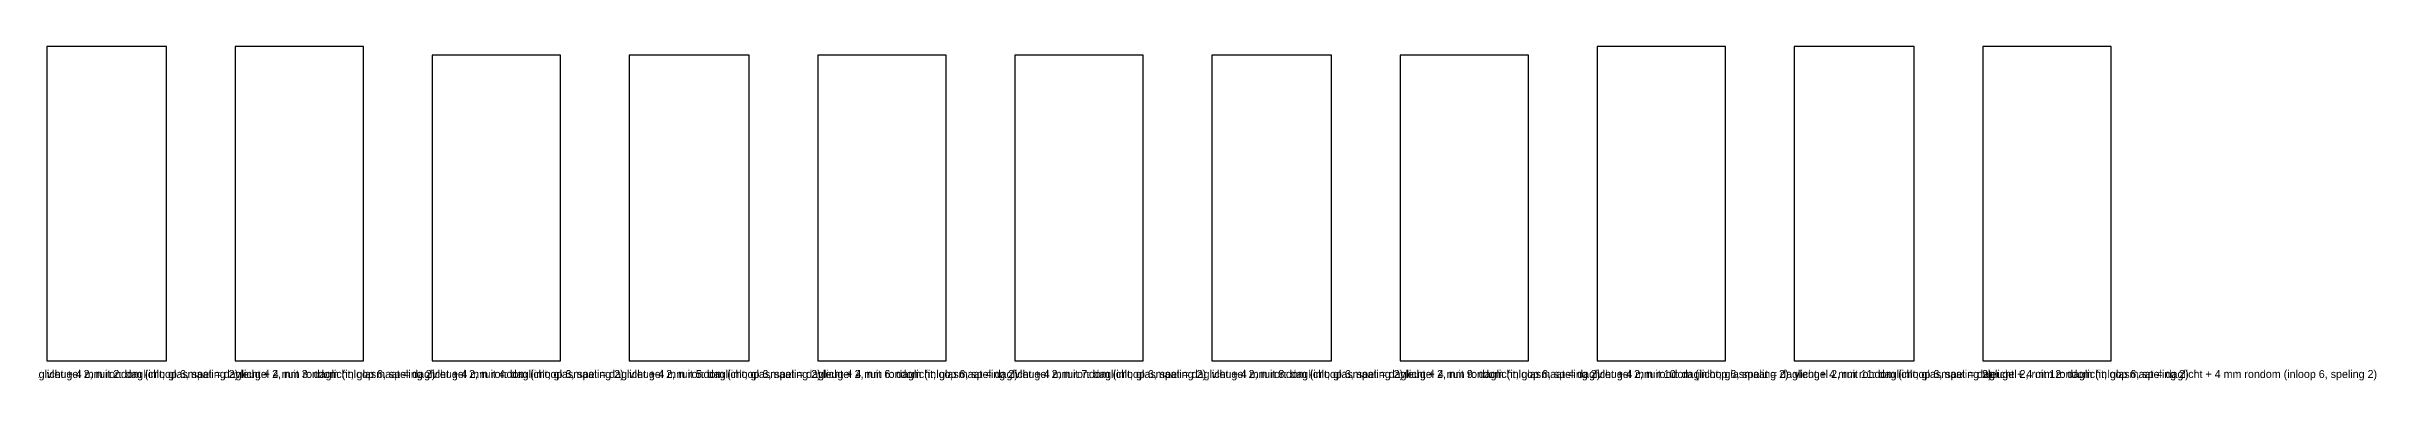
# Model space of a CAD drawing. Header units: millimetres. Extents: x 0 to 8496, y -34 to 550.
# Drawn here: x 4420 to 8496, y -34 to 550 of the extents above; entities that cross this region are included whole.
import ezdxf

# ---------------------------------------------------------------- set-up
doc = ezdxf.new("R2010")
doc.units = ezdxf.units.MM

msp = doc.modelspace()

# ---------------------------------------------------------------- linework, layer by layer
at = {"layer": 'DAGLICHT'}
for p, q in [((4630.3333, 550.25), (4420.6667, 550.25)), ((4420.6667, 550.25), (4420.6667, 0)), ((4630.3333, 0), (4630.3333, 550.25)), ((4975, 550.25), (4750.3333, 550.25)), ((4750.3333, 550.25), (4750.3333, 0)), ((4975, 0), (4975, 550.25)), ((5319.6667, 535.25), (5095, 535.25)), ((5095, 535.25), (5095, 0)), ((5319.6667, 0), (5319.6667, 535.25)), ((5649.3333, 535.25), (5439.6667, 535.25)), ((5439.6667, 535.25), (5439.6667, 0)), ((5649.3333, 0), (5649.3333, 535.25)), ((5994, 535.25), (5769.3333, 535.25)), ((5769.3333, 535.25), (5769.3333, 0)), ((5994, 0), (5994, 535.25)), ((6338.6667, 535.25), (6114, 535.25)), ((6114, 535.25), (6114, 0)), ((6338.6667, 0), (6338.6667, 535.25)), ((6668.3333, 535.25), (6458.6667, 535.25)), ((6458.6667, 535.25), (6458.6667, 0)), ((6668.3333, 0), (6668.3333, 535.25)), ((7013, 535.25), (6788.3333, 535.25)), ((6788.3333, 535.25), (6788.3333, 0)), ((7013, 0), (7013, 535.25)), ((7357.6667, 550.25), (7133, 550.25)), ((7133, 550.25), (7133, 0)), ((7357.6667, 0), (7357.6667, 550.25)), ((7687.3333, 550.25), (7477.6667, 550.25)), ((7477.6667, 550.25), (7477.6667, 0)), ((7687.3333, 0), (7687.3333, 550.25)), ((8032, 550.25), (7807.3333, 550.25)), ((7807.3333, 550.25), (7807.3333, 0)), ((8032, 0), (8032, 550.25)), ((4420.6667, 0), (4630.3333, 0)), ((4750.3333, 0), (4975, 0)), ((5095, 0), (5319.6667, 0)), ((5439.6667, 0), (5649.3333, 0)), ((5769.3333, 0), (5994, 0)), ((6114, 0), (6338.6667, 0)), ((6458.6667, 0), (6668.3333, 0)), ((6788.3333, 0), (7013, 0)), ((7133, 0), (7357.6667, 0)), ((7477.6667, 0), (7687.3333, 0)), ((7807.3333, 0), (8032, 0))]:
    msp.add_line(p, q, dxfattribs=at)

# ---------------------------------------------------------------- texts
at = {"layer": 'TEKST'}
for s, p in [('vleugel 2, ruit 1: daglicht; glasmaat = daglicht + 4 mm rondom (inloop 6, speling 2)', (4076, -30)), ('vleugel 2, ruit 2: daglicht; glasmaat = daglicht + 4 mm rondom (inloop 6, speling 2)', (4420.6667, -30)), ('vleugel 2, ruit 3: daglicht; glasmaat = daglicht + 4 mm rondom (inloop 6, speling 2)', (4750.3333, -30)), ('vleugel 2, ruit 4: daglicht; glasmaat = daglicht + 4 mm rondom (inloop 6, speling 2)', (5095, -30)), ('vleugel 2, ruit 5: daglicht; glasmaat = daglicht + 4 mm rondom (inloop 6, speling 2)', (5439.6667, -30)), ('vleugel 2, ruit 6: daglicht; glasmaat = daglicht + 4 mm rondom (inloop 6, speling 2)', (5769.3333, -30)), ('vleugel 2, ruit 7: daglicht; glasmaat = daglicht + 4 mm rondom (inloop 6, speling 2)', (6114, -30)), ('vleugel 2, ruit 8: daglicht; glasmaat = daglicht + 4 mm rondom (inloop 6, speling 2)', (6458.6667, -30)), ('vleugel 2, ruit 9: daglicht; glasmaat = daglicht + 4 mm rondom (inloop 6, speling 2)', (6788.3333, -30)), ('vleugel 2, ruit 10: daglicht; glasmaat = daglicht + 4 mm rondom (inloop 6, speling 2)', (7133, -30)), ('vleugel 2, ruit 11: daglicht; glasmaat = daglicht + 4 mm rondom (inloop 6, speling 2)', (7477.6667, -30)), ('vleugel 2, ruit 12: daglicht; glasmaat = daglicht + 4 mm rondom (inloop 6, speling 2)', (7807.3333, -30))]:
    msp.add_text(s, height=14, dxfattribs=at).set_placement(p)

doc.saveas('drawing.dxf')
